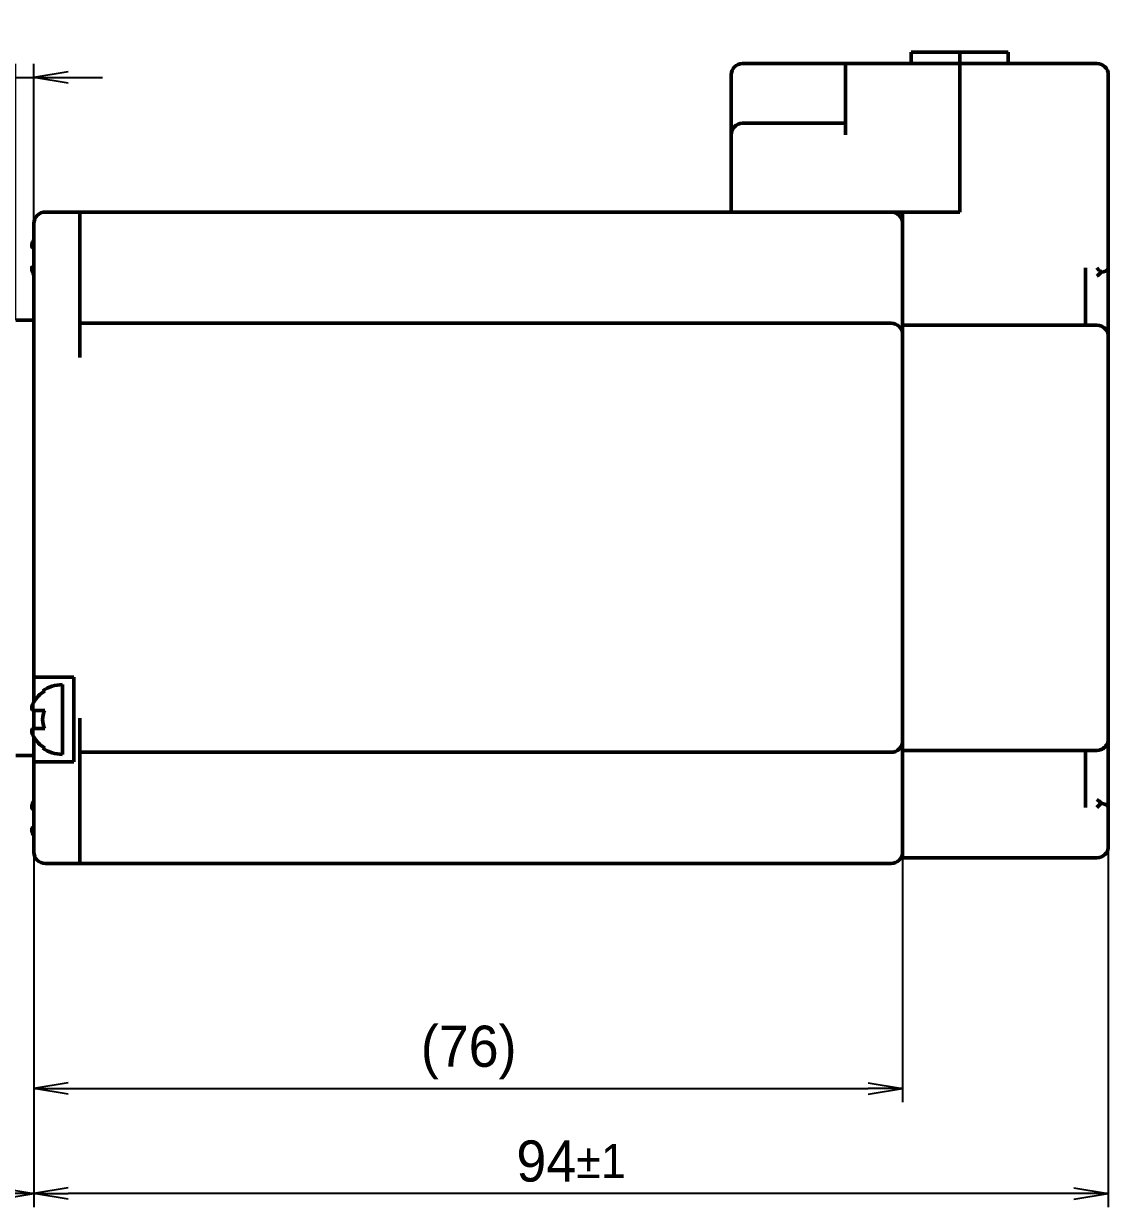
# Model space of a CAD drawing. Header units: millimetres. Extents: x -545 to 792, y -113 to 357.
# Drawn here: x -319.8 to -224.9, y 77.8 to 181.3 of the extents above; entities that cross this region are included whole.
import ezdxf

# ---------------------------------------------------------------- set-up
doc = ezdxf.new("R2010")
doc.units = ezdxf.units.MM
doc.header["$LTSCALE"] = 1.2
doc.layers.add('외형선(ISO)', color=7, linetype='Continuous', lineweight=50)
doc.layers.add('치수(ISO)', color=1, linetype='Continuous', lineweight=25, true_color=0xff0000)
doc.styles.add('레이블 문자 (JIS)', font='')
doc.styles.get('레이블 문자 (JIS)').set_extended_font_data('Gulim')
doc.dimstyles.new('복사 대상기본값 (JIS)', dxfattribs={"dimscale": 1.2, "dimtxt": 3, "dimasz": 2.5, "dimexe": 1, "dimexo": 0, "dimgap": 0.8, "dimtad": 1, "dimdsep": 46, "dimtxsty": '레이블 문자 (JIS)', "dimblk": 'OPEN', "dimcen": 0.09, "dimdle": 10, "dimclrd": 256, "dimclre": 256, "dimclrt": 256, "dimadec": 0, "dimazin": 2, "dimtfac": 0.833333, "dimtmove": 0, "dimatfit": 3, "dimldrblk": 'OPEN', "dimfxl": 1, "dimtolj": 1, "dimtzin": 0, "dimlwd": -1, "dimlwe": -1, "dimarcsym": 0})

# ---------------------------------------------------------------- blocks, each defined once
blk = doc.blocks.new('_Open')
at = {"color": 0, "linetype": 'ByBlock', "lineweight": -2}
for p, q in [((-1, 0.167), (0, 0)), ((-1, -0.167), (0, 0)), ((0, 0), (-1, 0))]:
    blk.add_line(p, q, dxfattribs=at)
blk = doc.blocks.new('*D12')
at = {"layer": 'Defpoints', "color": 0}
for p in [(-318.89, 176.63), (-320.49, 155.41), (-318.89, 116.76)]:
    blk.add_point(p, dxfattribs=at)
at = {"layer": '치수(ISO)', "color": 0}
for p, q in [((-320.49, 155.41), (-320.49, 177.83)), ((-318.89, 116.76), (-318.89, 177.83)), ((-323.49, 176.63), (-344.61, 176.63)), ((-320.49, 176.63), (-318.89, 176.63)), ((-315.89, 176.63), (-312.89, 176.63))]:
    blk.add_line(p, q, dxfattribs=at)
at = {"layer": '치수(ISO)', "color": 0, "linetype": 'ByBlock', "xscale": 3, "yscale": 3, "zscale": 3}
blk.add_blockref('_Open', (-320.49, 176.63), dxfattribs=at)
at = {"layer": '치수(ISO)', "color": 0, "linetype": 'ByBlock', "xscale": 3, "yscale": 3, "zscale": 3, "rotation": 180}
blk.add_blockref('_Open', (-318.89, 176.63), dxfattribs=at)
at = {"layer": '치수(ISO)', "color": 0, "insert": (-335.74, 181.29), "char_height": 3.6, "attachment_point": 2, "style": '레이블 문자 (JIS)'}
blk.add_mtext('\\A1;1.6{\\H3.000000;%%p0.2}', dxfattribs=at)
blk = doc.blocks.new('*D13')
at = {"layer": 'Defpoints', "color": 0}
for p in [(-318.89, 108.86), (-242.89, 108.86), (-242.89, 88.18)]:
    blk.add_point(p, dxfattribs=at)
at = {"layer": '치수(ISO)', "color": 0}
for p, q in [((-318.89, 108.86), (-318.89, 86.98)), ((-242.89, 108.86), (-242.89, 86.98)), ((-315.89, 88.18), (-245.89, 88.18))]:
    blk.add_line(p, q, dxfattribs=at)
at = {"layer": '치수(ISO)', "color": 0, "linetype": 'ByBlock', "xscale": 3, "yscale": 3, "zscale": 3}
for p, rotation in [((-318.89, 88.18), 180), ((-242.89, 88.18), 360)]:
    blk.add_blockref('_Open', p, dxfattribs=dict(at, rotation=rotation))
at = {"layer": '치수(ISO)', "color": 0, "insert": (-280.85, 93.67), "char_height": 3.6, "attachment_point": 2, "style": '레이블 문자 (JIS)'}
blk.add_mtext('\\A1;(76)', dxfattribs=at)
blk = doc.blocks.new('*D14')
at = {"layer": 'Defpoints', "color": 0}
for p in [(-318.89, 108.86), (-224.89, 109.36), (-318.89, 78.98)]:
    blk.add_point(p, dxfattribs=at)
at = {"layer": '치수(ISO)', "color": 0}
for p, q in [((-318.89, 108.86), (-318.89, 77.78)), ((-224.89, 109.36), (-224.89, 77.78)), ((-227.89, 78.98), (-315.89, 78.98))]:
    blk.add_line(p, q, dxfattribs=at)
at = {"layer": '치수(ISO)', "color": 0, "linetype": 'ByBlock', "xscale": 3, "yscale": 3, "zscale": 3}
for p, rotation in [((-318.89, 78.98), 180), ((-224.89, 78.98), 360)]:
    blk.add_blockref('_Open', p, dxfattribs=dict(at, rotation=rotation))
at = {"layer": '치수(ISO)', "color": 0, "insert": (-271.89, 83.63), "char_height": 3.6, "attachment_point": 2, "style": '레이블 문자 (JIS)'}
blk.add_mtext('\\A1;94{\\H3.000000;%%p1}', dxfattribs=at)
blk = doc.blocks.new('*D15')
at = {"layer": 'Defpoints', "color": 0}
for p in [(-339.49, 132.36), (-318.89, 116.76), (-318.89, 78.98)]:
    blk.add_point(p, dxfattribs=at)
at = {"layer": '치수(ISO)', "color": 0}
for p, q in [((-339.49, 132.36), (-339.49, 77.78)), ((-318.89, 116.76), (-318.89, 77.78)), ((-336.49, 78.98), (-321.89, 78.98))]:
    blk.add_line(p, q, dxfattribs=at)
at = {"layer": '치수(ISO)', "color": 0, "linetype": 'ByBlock', "xscale": 3, "yscale": 3, "zscale": 3, "rotation": 180}
blk.add_blockref('_Open', (-339.49, 78.98), dxfattribs=at)
at = {"layer": '치수(ISO)', "color": 0, "linetype": 'ByBlock', "xscale": 3, "yscale": 3, "zscale": 3}
blk.add_blockref('_Open', (-318.89, 78.98), dxfattribs=at)
at = {"layer": '치수(ISO)', "color": 0, "insert": (-329.19, 83.63), "char_height": 3.6, "attachment_point": 2, "style": '레이블 문자 (JIS)'}
blk.add_mtext('\\A1;20.6{\\H3.000000;%%p0.5}', dxfattribs=at)

msp = doc.modelspace()

# ---------------------------------------------------------------- linework, layer by layer
at = {"layer": '외형선(ISO)', "color": 0}
for p, q in [((-242.136, 178.862), (-237.886, 178.862)), ((-242.136, 178.862), (-242.136, 177.862)), ((-237.886, 177.862), (-237.886, 178.862)), ((-237.886, 178.862), (-237.886, 177.862)), ((-233.636, 178.862), (-237.886, 178.862)), ((-233.636, 177.862), (-233.636, 178.862)), ((-247.886, 177.862), (-256.886, 177.862)), ((-237.886, 177.862), (-247.886, 177.862)), ((-247.886, 176.862), (-247.886, 177.862)), ((-237.886, 177.862), (-237.886, 176.862)), ((-237.886, 176.862), (-237.886, 177.862)), ((-225.886, 177.862), (-237.886, 177.862)), ((-257.886, 176.862), (-257.886, 171.629)), ((-247.886, 171.629), (-247.886, 176.862)), ((-237.886, 176.862), (-237.886, 164.862)), ((-237.886, 176.862), (-237.886, 164.862)), ((-224.886, 160.353), (-224.886, 176.862)), ((-247.886, 172.629), (-256.886, 172.629)), ((-257.886, 171.629), (-257.886, 164.862)), ((-317.886, 164.862), (-314.886, 164.862)), ((-257.886, 164.862), (-314.886, 164.862)), ((-314.886, 164.862), (-314.886, 161.862)), ((-257.886, 164.862), (-256.886, 164.862)), ((-237.886, 164.862), (-256.886, 164.862)), ((-242.886, 159.762), (-242.886, 164.862)), ((-242.886, 164.862), (-237.886, 164.862)), ((-318.886, 161.862), (-318.886, 163.862)), ((-318.886, 161.712), (-318.919, 161.712)), ((-318.886, 161.862), (-318.886, 124.162)), ((-314.886, 152.132), (-314.886, 161.862)), ((-318.919, 160.112), (-318.886, 160.112)), ((-242.886, 159.762), (-242.886, 154.962)), ((-226.886, 159.973), (-226.886, 159.762)), ((-226.886, 159.762), (-226.886, 154.962)), ((-225.886, 159.973), (-225.676, 159.762)), ((-224.886, 160.353), (-224.887, 160.353)), ((-224.886, 160.353), (-224.886, 160.034)), ((-224.886, 156.367), (-224.886, 160.034)), ((-318.886, 155.412), (-320.486, 155.412)), ((-224.886, 154.024), (-224.886, 156.367)), ((-243.886, 155.132), (-314.886, 155.132)), ((-242.886, 153.962), (-242.886, 154.962)), ((-225.886, 154.962), (-242.886, 154.962)), ((-242.886, 118.762), (-242.886, 153.962)), ((-224.886, 153.989), (-224.887, 153.989)), ((-224.886, 154.024), (-224.886, 153.989)), ((-224.886, 153.989), (-224.886, 153.962)), ((-224.886, 118.762), (-224.886, 153.962)), ((-317.886, 124.162), (-318.886, 124.162)), ((-318.886, 122.015), (-318.886, 124.162)), ((-317.886, 124.162), (-315.386, 124.162)), ((-316.386, 123.512), (-316.386, 117.412)), ((-315.386, 124.162), (-315.386, 116.762)), ((-317.94, 122.962), (-318.134, 122.962)), ((-317.94, 121.262), (-318.919, 121.262)), ((-318.886, 119.662), (-318.886, 121.262)), ((-314.886, 110.862), (-314.886, 120.592)), ((-318.919, 119.662), (-317.94, 119.662)), ((-318.886, 116.762), (-318.886, 118.909)), ((-242.886, 117.762), (-242.886, 118.762)), ((-224.886, 118.736), (-224.887, 118.736)), ((-224.886, 118.736), (-224.886, 118.762)), ((-224.886, 118.7), (-224.886, 118.736)), ((-224.886, 116.357), (-224.886, 118.7)), ((-318.886, 117.312), (-320.486, 117.312)), ((-318.134, 117.962), (-317.94, 117.962)), ((-243.886, 117.592), (-314.886, 117.592)), ((-242.886, 117.762), (-225.886, 117.762)), ((-242.886, 117.762), (-242.886, 112.962)), ((-226.886, 117.762), (-226.886, 112.962)), ((-318.886, 116.762), (-318.886, 110.862)), ((-318.886, 116.762), (-317.886, 116.762)), ((-315.386, 116.762), (-317.886, 116.762)), ((-224.886, 112.69), (-224.886, 116.357)), ((-242.886, 109.362), (-242.886, 112.962)), ((-226.886, 112.962), (-226.886, 112.752)), ((-225.676, 112.962), (-225.886, 112.752)), ((-318.886, 112.612), (-318.919, 112.612)), ((-224.886, 112.372), (-224.887, 112.372)), ((-224.886, 112.372), (-224.886, 112.69)), ((-224.886, 109.362), (-224.886, 112.372)), ((-318.919, 111.012), (-318.886, 111.012)), ((-318.886, 108.862), (-318.886, 110.862)), ((-314.886, 107.862), (-314.886, 110.862)), ((-242.886, 108.362), (-242.886, 109.362)), ((-314.886, 107.862), (-317.886, 107.862)), ((-314.886, 107.862), (-243.886, 107.862)), ((-242.886, 108.362), (-225.886, 108.362))]:
    msp.add_line(p, q, dxfattribs=at)
for centre, radius, start, end in [((-256.886, 176.862), 1, 90, 180), ((-225.886, 176.862), 1, 0, 90), ((-256.886, 171.629), 1, 90, 180), ((-317.886, 163.862), 1, 90, 180), ((-243.886, 163.862), 1, 0, 90), ((-316.386, 160.912), 2.943, 148.14777, 149.35967), ((-316.386, 160.912), 2.943, 210.64033, 211.85223), ((-243.886, 154.132), 1, 0, 90), ((-225.886, 153.962), 1, 0, 90), ((-316.386, 120.462), 3.05, 90, 124.94801), ((-316.386, 120.462), 2.943, 121.85223, 149.35967), ((-316.386, 120.462), 1.747, 152.7489, 207.2511), ((-316.386, 120.462), 2.943, 210.64033, 238.14777), ((-243.886, 118.592), 1, 270, 0), ((-225.886, 118.762), 1, 270, 0), ((-316.386, 120.462), 3.05, 235.05199, 270), ((-316.386, 111.812), 2.943, 148.14777, 149.35967), ((-316.386, 111.812), 2.943, 210.64033, 211.85223), ((-317.886, 108.862), 1, 180, 270), ((-243.886, 108.862), 1, 270, 0), ((-225.886, 109.362), 1, 270, 0)]:
    msp.add_arc(centre, radius, start, end, dxfattribs=at)
for centre, major_axis, start_param, end_param in [((-225.886, 159.973), (0.924, 0.924), 4.3196899, 4.7162041), ((-225.886, 159.973), (-1, 0), 2.6087674, 3.0667251), ((-225.886, 112.752), (-0.924, 0.924), 4.7085739, 5.1050881), ((-225.886, 112.752), (1, 0), 0.0748676, 0.5328253)]:
    msp.add_ellipse(centre, major_axis=major_axis, ratio=0.4142136, start_param=start_param, end_param=end_param, dxfattribs=at)
for points, knots in [([(-318.919, 162.412), (-318.967, 162.331), (-319.01, 162.24), (-319.069, 162.066), (-319.085, 161.983), (-319.085, 161.851), (-319.069, 161.796), (-319.01, 161.727), (-318.967, 161.712), (-318.919, 161.712)], [0.2691638, 0.2691638, 0.2691638, 0.2691638, 0.29729496, 0.29729496, 0.32542613, 0.32542613, 0.3535573, 0.3535573, 0.38168846, 0.38168846, 0.38168846, 0.38168846]), ([(-318.919, 159.412), (-318.967, 159.493), (-319.01, 159.584), (-319.069, 159.758), (-319.085, 159.841), (-319.085, 159.973), (-319.069, 160.028), (-319.01, 160.097), (-318.967, 160.112), (-318.919, 160.112)], [-0.25723488, -0.25723488, -0.25723488, -0.25723488, -0.22910371, -0.22910371, -0.20097255, -0.20097255, -0.17284138, -0.17284138, -0.14471021, -0.14471021, -0.14471021, -0.14471021]), ([(-225.5, 159.593), (-225.525, 159.617), (-225.551, 159.641), (-225.61, 159.697), (-225.644, 159.73), (-225.676, 159.762)], [-0.024444425, -0.024444425, -0.024444425, -0.024444425, -0.013950805, -0.013950805, -0.000000863, -0.000000863, -0.000000863, -0.000000863]), ([(-225.025, 159.762), (-225.081, 159.723), (-225.153, 159.687), (-225.317, 159.631), (-225.405, 159.609), (-225.5, 159.593)], [-0.106929851, -0.106929851, -0.106929851, -0.106929851, -0.071810213, -0.071810213, -0.040242214, -0.040242214, -0.040242214, -0.040242214]), ([(-225.676, 154.94), (-225.641, 154.932), (-225.604, 154.923), (-225.544, 154.904), (-225.522, 154.896), (-225.5, 154.887)], [-0.030439735, -0.030439735, -0.030439735, -0.030439735, -0.014713594, -0.014713594, -0.005293699, -0.005293699, -0.005293699, -0.005293699]), ([(-225.5, 154.887), (-225.426, 154.856), (-225.356, 154.816), (-225.183, 154.686), (-225.092, 154.584), (-225.025, 154.47)], [-0.066857709, -0.066857709, -0.066857709, -0.066857709, -0.042224925, -0.042224925, -0.000014896, -0.000014896, -0.000014896, -0.000014896]), ([(-318.919, 121.962), (-318.967, 121.881), (-319.01, 121.79), (-319.069, 121.616), (-319.085, 121.533), (-319.085, 121.401), (-319.069, 121.346), (-319.01, 121.277), (-318.967, 121.262), (-318.919, 121.262)], [0.14468984, 0.14468984, 0.14468984, 0.14468984, 0.172821, 0.172821, 0.20095217, 0.20095217, 0.22908334, 0.22908334, 0.2572145, 0.2572145, 0.2572145, 0.2572145]), ([(-318.919, 119.662), (-318.967, 119.662), (-319.01, 119.647), (-319.069, 119.578), (-319.085, 119.523), (-319.085, 119.391), (-319.069, 119.308), (-319.01, 119.134), (-318.967, 119.043), (-318.919, 118.962)], [0.2691638, 0.2691638, 0.2691638, 0.2691638, 0.29729496, 0.29729496, 0.32542613, 0.32542613, 0.3535573, 0.3535573, 0.38168846, 0.38168846, 0.38168846, 0.38168846]), ([(-225.025, 118.254), (-225.081, 118.159), (-225.153, 118.072), (-225.317, 117.932), (-225.405, 117.877), (-225.5, 117.837)], [-0.106929851, -0.106929851, -0.106929851, -0.106929851, -0.071810213, -0.071810213, -0.040242214, -0.040242214, -0.040242214, -0.040242214]), ([(-225.5, 117.837), (-225.525, 117.827), (-225.551, 117.818), (-225.61, 117.8), (-225.644, 117.792), (-225.676, 117.785)], [-0.024444425, -0.024444425, -0.024444425, -0.024444425, -0.013950805, -0.013950805, -0.000000863, -0.000000863, -0.000000863, -0.000000863]), ([(-318.919, 113.312), (-318.967, 113.231), (-319.01, 113.14), (-319.069, 112.966), (-319.085, 112.883), (-319.085, 112.751), (-319.069, 112.696), (-319.01, 112.627), (-318.967, 112.612), (-318.919, 112.612)], [0.41385363, 0.41385363, 0.41385363, 0.41385363, 0.4419848, 0.4419848, 0.47011596, 0.47011596, 0.49824713, 0.49824713, 0.5263783, 0.5263783, 0.5263783, 0.5263783]), ([(-225.676, 112.962), (-225.641, 112.998), (-225.604, 113.033), (-225.544, 113.089), (-225.522, 113.11), (-225.5, 113.131)], [-0.030439735, -0.030439735, -0.030439735, -0.030439735, -0.014713594, -0.014713594, -0.005293699, -0.005293699, -0.005293699, -0.005293699]), ([(-225.5, 113.131), (-225.426, 113.118), (-225.356, 113.103), (-225.183, 113.051), (-225.092, 113.009), (-225.025, 112.962)], [-0.066857709, -0.066857709, -0.066857709, -0.066857709, -0.042224925, -0.042224925, -0.000014896, -0.000014896, -0.000014896, -0.000014896]), ([(-318.919, 111.012), (-318.967, 111.012), (-319.01, 110.997), (-319.069, 110.928), (-319.085, 110.873), (-319.085, 110.741), (-319.069, 110.658), (-319.01, 110.484), (-318.967, 110.393), (-318.919, 110.312)], [0, 0, 0, 0, 0.02813117, 0.02813117, 0.05626233, 0.05626233, 0.0843935, 0.0843935, 0.11252467, 0.11252467, 0.11252467, 0.11252467])]:
    msp.add_open_spline(points, degree=3, knots=knots, dxfattribs=at)
for points in [[(-224.889, 159.942), (-224.888, 160.079), (-224.887, 160.217), (-224.887, 160.353)], [(-224.886, 160.034), (-224.886, 160.004), (-224.887, 159.973), (-224.889, 159.942)], [(-224.889, 154.037), (-224.887, 154.032), (-224.886, 154.028), (-224.886, 154.024)], [(-224.886, 118.7), (-224.886, 118.696), (-224.887, 118.692), (-224.889, 118.687)], [(-224.889, 112.783), (-224.887, 112.751), (-224.886, 112.721), (-224.886, 112.69)], [(-224.887, 112.372), (-224.887, 112.508), (-224.888, 112.645), (-224.889, 112.783)]]:
    msp.add_open_spline(points, degree=3, dxfattribs=at)

# ---------------------------------------------------------------- dimensions: what is measured, and where the dimension line sits
at = {"layer": '치수(ISO)', "color": 0}
for base, p1, p2, override, picture, middle in [((-318.886, 176.634), (-320.486, 155.412), (-318.886, 116.762), {"dimgap": 0.8, "dimdec": 2, "dimclrd": 0, "dimclre": 0, "dimclrt": 0, "dimtol": 1, "dimlim": 0, "dimtp": 0.2, "dimtm": 0.2, "dimtdec": 1, "dimtofl": 1, "dimatfit": 1}, '*D12', (-335.736, 176.634)), ((-318.886, 78.976), (-339.486, 132.362), (-318.886, 116.762), {"dimgap": 0.8, "dimdec": 2, "dimclrd": 0, "dimclre": 0, "dimclrt": 0, "dimtol": 1, "dimlim": 0, "dimtp": 0.5, "dimtm": 0.5, "dimtdec": 1, "dimtofl": 0, "dimatfit": 1}, '*D15', (-329.186, 78.976)), ((-318.886, 78.978), (-224.886, 109.362), (-318.886, 108.862), {"dimgap": 0.8, "dimdec": 0, "dimclrd": 0, "dimclre": 0, "dimclrt": 0, "dimtol": 1, "dimlim": 0, "dimtp": 1, "dimtm": 1, "dimtdec": 0, "dimtofl": 0, "dimatfit": 1}, '*D14', (-271.886, 78.978))]:
    dim = msp.add_linear_dim(base=base, p1=p1, p2=p2, angle=180, dimstyle='복사 대상기본값 (JIS)', override=override, dxfattribs=at)
    dim.commit()
    dim.dimension.update_dxf_attribs({"geometry": picture, "text_midpoint": middle, "dimtype": 160})
dim = msp.add_linear_dim(base=(-242.886, 88.181), p1=(-318.886, 108.862), p2=(-242.886, 108.862), angle=180, text='(<>)', dimstyle='복사 대상기본값 (JIS)', override={"dimgap": 0.8, "dimdec": 0, "dimclrd": 0, "dimclre": 0, "dimclrt": 0, "dimtol": 0, "dimlim": 0, "dimtp": 0, "dimtm": 0, "dimtdec": 2, "dimtofl": 0, "dimatfit": 1}, dxfattribs=at)
dim.commit()
dim.dimension.update_dxf_attribs({"geometry": '*D13', "text_midpoint": (-280.847, 88.181), "dimtype": 160})

doc.saveas('drawing.dxf')
